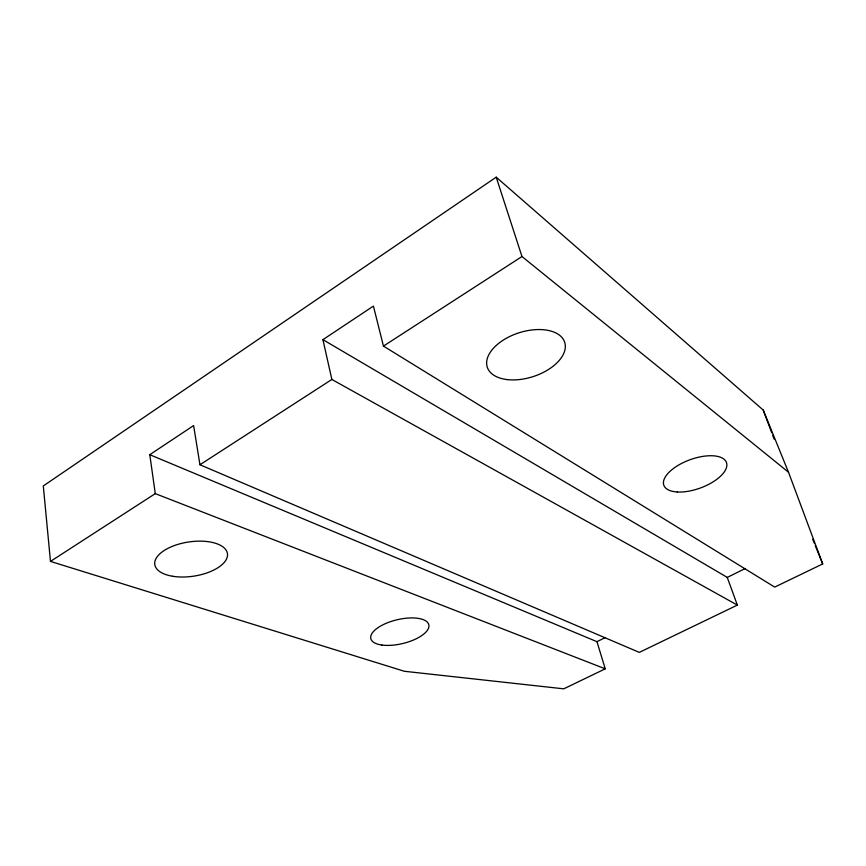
<?xml version="1.0" encoding="UTF-8"?>
<svg xmlns="http://www.w3.org/2000/svg" width="866" height="866" viewBox="0 0 866 866"><rect width="100%" height="100%" fill="white"/><g stroke="black" fill="none" stroke-linecap="round" stroke-linejoin="round"><path stroke-width="1.3" d="M149.786 454.693L193.616 425.563L199.949 464.75L639.314 652.39L737.356 605.096L331.873 379.46L322.921 339.656L373.419 306.099L383.454 346.097L774.691 587.094L822.7 563.928L788.515 472.241L763.217 410.062L496.207 177.173L43.3 485.956L50.477 561.406L404.4 671.28L563.777 688.827L605.237 668.823L596.955 641.684L149.786 454.693L155.285 493.631L605.237 668.823M50.477 561.406L155.285 493.631M199.949 464.75L331.873 379.46M383.454 346.097L521.981 256.531L788.515 472.241M596.955 641.684L605.356 637.538M322.921 339.656L727.245 577.405L745.052 568.626M812.709 539.312L814.213 543.004M815.209 545.461L822.7 563.928M763.217 410.062L771.758 432.784M772.71 435.306L774.128 439.094M727.245 577.405L737.356 605.096M496.207 177.173L521.981 256.531M507.433 379.622A40.67 23.014 -17.8 0 0 565.314 345.631A40.67 23.014 -17.8 0 0 505.17 338.942A40.67 23.014 -17.8 0 0 507.433 379.622M677.212 491.985A33.309 15.047 -20 0 0 726.78 466.179A33.309 15.047 -20 0 0 681.466 463.494A33.309 15.047 -20 0 0 677.212 491.985M172.68 576.269A36.74 17.277 -8.6 0 0 227.531 554.965A36.74 17.277 -8.6 0 0 173.124 546.035A36.74 17.277 -8.6 0 0 172.68 576.269M381.928 645.051A29.823 12.221 -13.4 0 0 428.681 627.709A29.823 12.221 -13.4 0 0 388.78 622.264A29.823 12.221 -13.4 0 0 381.928 645.051"/></g></svg>
